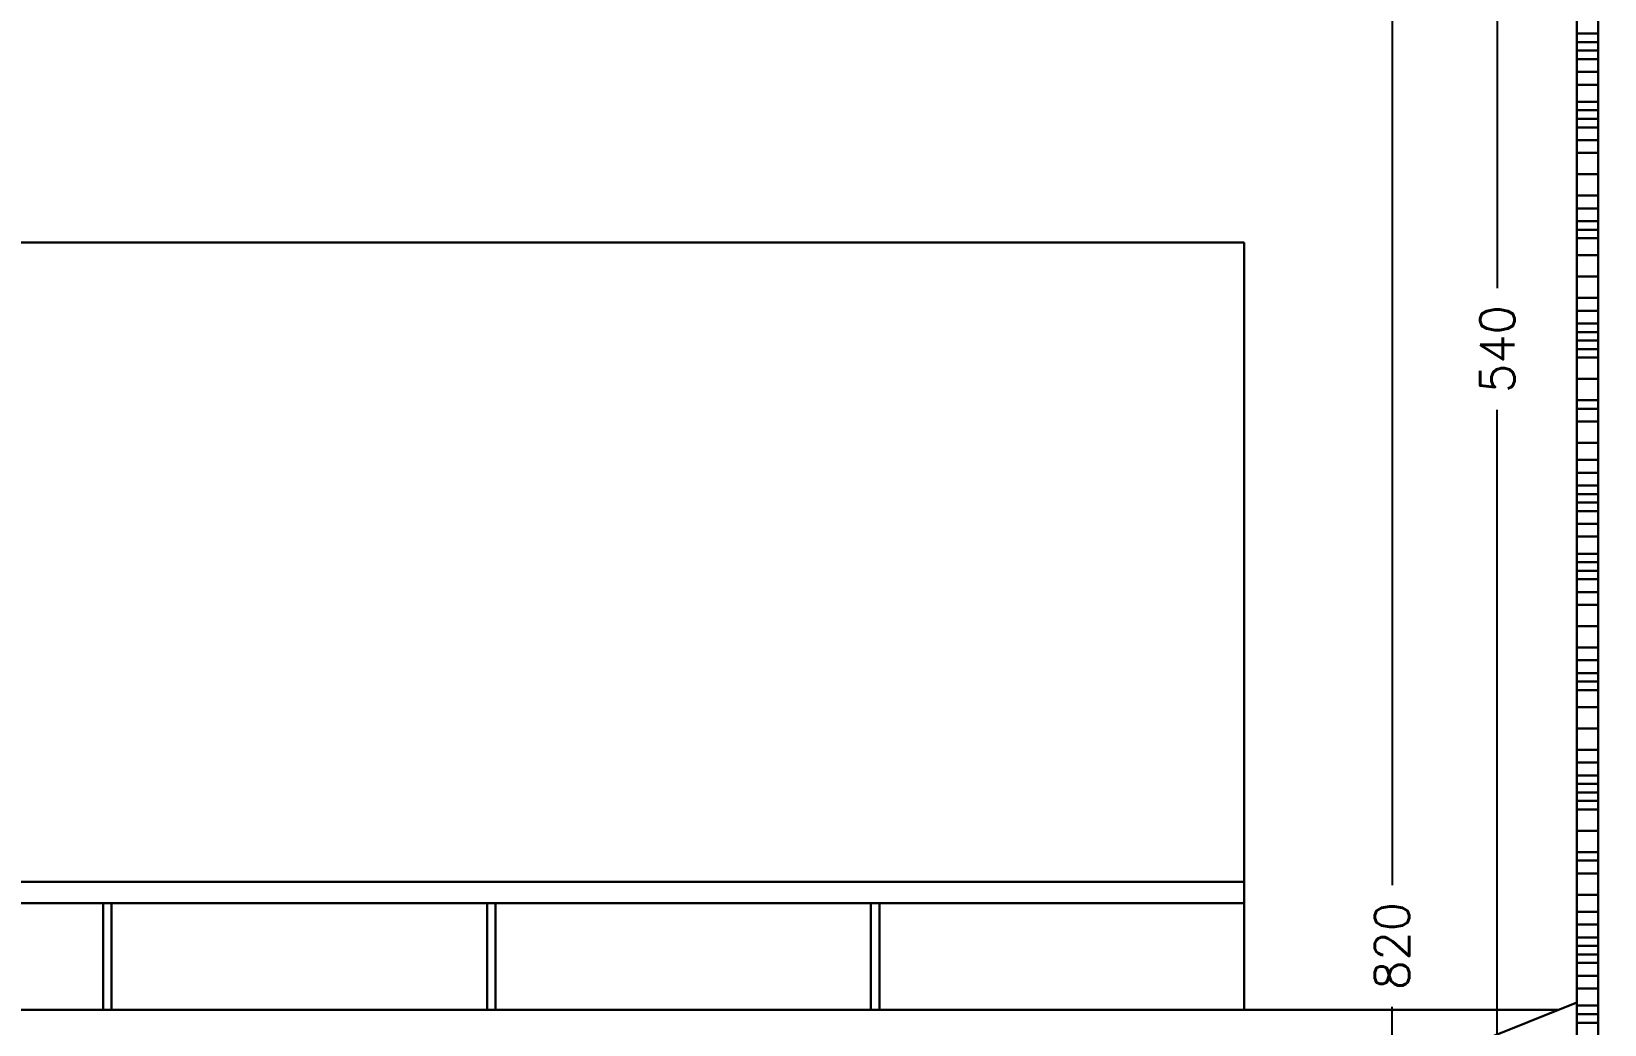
# Model space of a CAD drawing. Header units: millimetres. Extents: x -4228 to 27092, y -6721 to 984.
# Drawn here: x 5713.1 to 6081.9, y -4869.2 to -4636.2 of the extents above; entities that cross this region are included whole.
import ezdxf

# ---------------------------------------------------------------- set-up
doc = ezdxf.new("R2010")
doc.units = ezdxf.units.MM
doc.header["$LTSCALE"] = 50
doc.layers.get('0').update_dxf_attribs({"lineweight": 0})
for name, color, linetype in [('cota', 1, 'Continuous'), ('guardacorpo', 2, 'Continuous'), ('HACHURA', 2, 'Continuous'), ('PAREDES3', 2, 'Continuous'), ('pedras', 2, 'Continuous')]:
    doc.layers.add(name, color=color, linetype=linetype)
doc.styles.add('ROMANS', font='romans.shx')
doc.dimstyles.new('1_50', dxfattribs={"dimscale": 0, "dimtxt": 8, "dimasz": 12, "dimexe": 10, "dimexo": 5, "dimgap": 4, "dimtad": 0, "dimdec": 0, "dimzin": 1, "dimdsep": 46, "dimtxsty": 'ROMANS', "dimblk": 'OBLIQUE', "dimcen": 10, "dimdle": 10, "dimclrd": 1, "dimclre": 1, "dimclrt": 7, "dimaunit": 1, "dimadec": 0, "dimazin": 0, "dimtm": 1e-09, "dimtfac": 1, "dimtdec": 0, "dimtmove": 2, "dimatfit": 3, "dimldrblk": 'OBLIQUE', "dimfxl": 1, "dimtolj": 1, "dimtzin": 0, "dimarcsym": 0})

# ---------------------------------------------------------------- blocks, each defined once
blk = doc.blocks.new('_OBLIQUE')
at = {"color": 0, "linetype": 'ByBlock'}
blk.add_line((-0.5, -0.5), (0.5, 0.5), dxfattribs=at)
blk = doc.blocks.new('*D108')
at = {"layer": 'cota', "color": 1, "linetype": 'Continuous', "lineweight": -2}
for p, q in [((6056.78, -4430.71), (6056.78, -4696.42)), ((6068.44, -4440.71), (6046.78, -4440.71)), ((6056.78, -4990.71), (6056.78, -4724.99)), ((6070.44, -4980.71), (6046.78, -4980.71))]:
    blk.add_line(p, q, dxfattribs=at)
at = {"layer": 'Defpoints', "color": 0, "linetype": 'Continuous', "lineweight": 30}
for p in [(6073.44, -4440.71), (6056.78, -4980.71), (6075.44, -4980.71)]:
    blk.add_point(p, dxfattribs=at)
at = {"layer": 'cota', "color": 1, "linetype": 'Continuous', "lineweight": -2, "xscale": 12, "yscale": 12, "zscale": 12}
for p, rotation in [((6056.78, -4440.71), 90), ((6056.78, -4980.71), 270)]:
    blk.add_blockref('_OBLIQUE', p, dxfattribs=dict(at, rotation=rotation))
at = {"layer": 'cota', "color": 7, "linetype": 'Continuous', "lineweight": 30, "insert": (6056.78, -4710.71), "char_height": 8, "attachment_point": 5, "rotation": 90, "style": 'ROMANS'}
blk.add_mtext('\\A1;540', dxfattribs=at)
blk = doc.blocks.new('*D109')
at = {"layer": 'cota', "color": 1, "linetype": 'Continuous', "lineweight": -2}
for p, q in [((6032.11, -4430.71), (6032.11, -4836.42)), ((6065.44, -4440.71), (6022.11, -4440.71)), ((6032.11, -5270.71), (6032.11, -4864.99)), ((6092.44, -5260.71), (6022.11, -5260.71))]:
    blk.add_line(p, q, dxfattribs=at)
at = {"layer": 'Defpoints', "color": 0, "linetype": 'Continuous', "lineweight": 30}
for p in [(6032.11, -4440.71), (6070.44, -4440.71), (6097.44, -5260.71)]:
    blk.add_point(p, dxfattribs=at)
at = {"layer": 'cota', "color": 1, "linetype": 'Continuous', "lineweight": -2, "xscale": 12, "yscale": 12, "zscale": 12}
for p, rotation in [((6032.11, -4440.71), 90), ((6032.11, -5260.71), 270)]:
    blk.add_blockref('_OBLIQUE', p, dxfattribs=dict(at, rotation=rotation))
at = {"layer": 'cota', "color": 7, "linetype": 'Continuous', "lineweight": 30, "insert": (6032.11, -4850.71), "char_height": 8, "attachment_point": 5, "rotation": 90, "style": 'ROMANS'}
blk.add_mtext('\\A1;820', dxfattribs=at)

msp = doc.modelspace()

# ---------------------------------------------------------------- linework, layer by layer
at = {"layer": 'guardacorpo', "color": 3, "linetype": 'Continuous', "lineweight": 30}
for p, q in [((5997.44, -4835.71), (5644.44, -4835.71)), ((5997.44, -4840.71), (5644.44, -4840.71))]:
    msp.add_line(p, q, dxfattribs=at)
at = {"layer": 'HACHURA', "color": 3, "linetype": 'Continuous', "lineweight": 30}
for p, q in [((5729.94, -4840.71), (5729.94, -4865.71)), ((5731.94, -4840.71), (5731.94, -4865.71)), ((5819.94, -4840.71), (5819.94, -4865.71)), ((5821.94, -4840.71), (5821.94, -4865.71)), ((5909.94, -4840.71), (5909.94, -4865.71)), ((5911.94, -4840.71), (5911.94, -4865.71))]:
    msp.add_line(p, q, dxfattribs=at)
at = {"layer": 'PAREDES3', "linetype": 'Continuous', "lineweight": 30}
for p, q in [((6075.44, -4442.71), (6075.44, -4980.71)), ((6080.44, -4442.71), (6080.44, -4980.71))]:
    msp.add_line(p, q, dxfattribs=at)
at = {"layer": 'PAREDES3', "color": 3, "linetype": 'Continuous', "lineweight": 30}
for p, q in [((5644.44, -4685.71), (5997.44, -4685.71)), ((5997.44, -4865.71), (5997.44, -4685.71)), ((6075.44, -4863.99), (5827.39, -4963.21)), ((6071.14, -4865.71), (5644.44, -4865.71))]:
    msp.add_line(p, q, dxfattribs=at)
at = {"layer": 'pedras', "color": 55, "linetype": 'Continuous', "lineweight": 30}
for p, q in [((6075.44, -4636.71), (6080.44, -4636.71)), ((6075.44, -4638.71), (6080.44, -4638.71)), ((6075.44, -4640.71), (6080.44, -4640.71)), ((6075.44, -4642.71), (6080.44, -4642.71)), ((6075.44, -4645.71), (6080.44, -4645.71)), ((6075.44, -4648.71), (6080.44, -4648.71)), ((6075.44, -4652.71), (6080.44, -4652.71)), ((6075.44, -4654.71), (6080.44, -4654.71)), ((6075.44, -4656.71), (6080.44, -4656.71)), ((6075.44, -4658.71), (6080.44, -4658.71)), ((6075.44, -4661.71), (6080.44, -4661.71)), ((6075.44, -4664.71), (6080.44, -4664.71)), ((6075.44, -4669.71), (6080.44, -4669.71)), ((6075.44, -4674.71), (6080.44, -4674.71)), ((6075.44, -4677.71), (6080.44, -4677.71)), ((6075.44, -4680.71), (6080.44, -4680.71)), ((6075.44, -4682.71), (6080.44, -4682.71)), ((6075.44, -4684.71), (6080.44, -4684.71)), ((6075.44, -4688.71), (6080.44, -4688.71)), ((6075.44, -4693.71), (6080.44, -4693.71)), ((6075.44, -4698.71), (6080.44, -4698.71)), ((6075.44, -4701.71), (6080.44, -4701.71)), ((6075.44, -4704.71), (6080.44, -4704.71)), ((6075.44, -4706.71), (6080.44, -4706.71)), ((6075.44, -4708.71), (6080.44, -4708.71)), ((6075.44, -4710.71), (6080.44, -4710.71)), ((6075.44, -4712.71), (6080.44, -4712.71)), ((6075.44, -4717.71), (6080.44, -4717.71)), ((6075.44, -4722.71), (6080.44, -4722.71)), ((6075.44, -4724.71), (6080.44, -4724.71)), ((6075.44, -4727.71), (6080.44, -4727.71)), ((6075.44, -4732.71), (6080.44, -4732.71)), ((6075.44, -4736.71), (6080.44, -4736.71)), ((6075.44, -4739.71), (6080.44, -4739.71)), ((6075.44, -4742.71), (6080.44, -4742.71)), ((6075.44, -4744.71), (6080.44, -4744.71)), ((6075.44, -4746.71), (6080.44, -4746.71)), ((6075.44, -4748.71), (6080.44, -4748.71)), ((6075.44, -4751.71), (6080.44, -4751.71)), ((6075.44, -4754.71), (6080.44, -4754.71)), ((6075.44, -4758.71), (6080.44, -4758.71)), ((6075.44, -4760.71), (6080.44, -4760.71)), ((6075.44, -4762.71), (6080.44, -4762.71)), ((6075.44, -4764.71), (6080.44, -4764.71)), ((6075.44, -4767.71), (6080.44, -4767.71)), ((6075.44, -4770.71), (6080.44, -4770.71)), ((6075.44, -4775.71), (6080.44, -4775.71)), ((6075.44, -4780.71), (6080.44, -4780.71)), ((6075.44, -4783.71), (6080.44, -4783.71)), ((6075.44, -4786.71), (6080.44, -4786.71)), ((6075.44, -4788.71), (6080.44, -4788.71)), ((6075.44, -4790.71), (6080.44, -4790.71)), ((6075.44, -4794.71), (6080.44, -4794.71)), ((6075.44, -4799.71), (6080.44, -4799.71)), ((6075.44, -4804.71), (6080.44, -4804.71)), ((6075.44, -4807.71), (6080.44, -4807.71)), ((6075.44, -4810.71), (6080.44, -4810.71)), ((6075.44, -4812.71), (6080.44, -4812.71)), ((6075.44, -4814.71), (6080.44, -4814.71)), ((6075.44, -4816.71), (6080.44, -4816.71)), ((6075.44, -4818.71), (6080.44, -4818.71)), ((6075.44, -4823.71), (6080.44, -4823.71)), ((6075.44, -4828.71), (6080.44, -4828.71)), ((6075.44, -4830.71), (6080.44, -4830.71)), ((6075.44, -4833.71), (6080.44, -4833.71)), ((6075.44, -4838.71), (6080.44, -4838.71)), ((6075.44, -4842.71), (6080.44, -4842.71)), ((6075.44, -4845.71), (6080.44, -4845.71)), ((6075.44, -4848.71), (6080.44, -4848.71)), ((6075.44, -4850.71), (6080.44, -4850.71)), ((6075.44, -4852.71), (6080.44, -4852.71)), ((6075.44, -4854.71), (6080.44, -4854.71)), ((6075.44, -4857.71), (6080.44, -4857.71)), ((6075.44, -4860.71), (6080.44, -4860.71)), ((6075.44, -4864.71), (6080.44, -4864.71)), ((6075.44, -4866.71), (6080.44, -4866.71)), ((6075.44, -4868.71), (6080.44, -4868.71))]:
    msp.add_line(p, q, dxfattribs=at)

# ---------------------------------------------------------------- dimensions: what is measured, and where the dimension line sits
at = {"layer": 'cota', "linetype": 'Continuous', "lineweight": 30}
for base, p1, p2, picture, middle in [((6032.11, -4440.71), (6097.44, -5260.71), (6070.44, -4440.71), '*D109', (6032.11, -4850.71)), ((6056.78, -4980.71), (6073.44, -4440.71), (6075.44, -4980.71), '*D108', (6056.78, -4710.71))]:
    dim = msp.add_linear_dim(base=base, p1=p1, p2=p2, angle=90, dimstyle='1_50', override={"dimscale": 1}, dxfattribs=at)
    dim.commit()
    dim.dimension.update_dxf_attribs({"geometry": picture, "text_midpoint": middle})

doc.saveas('drawing.dxf')
